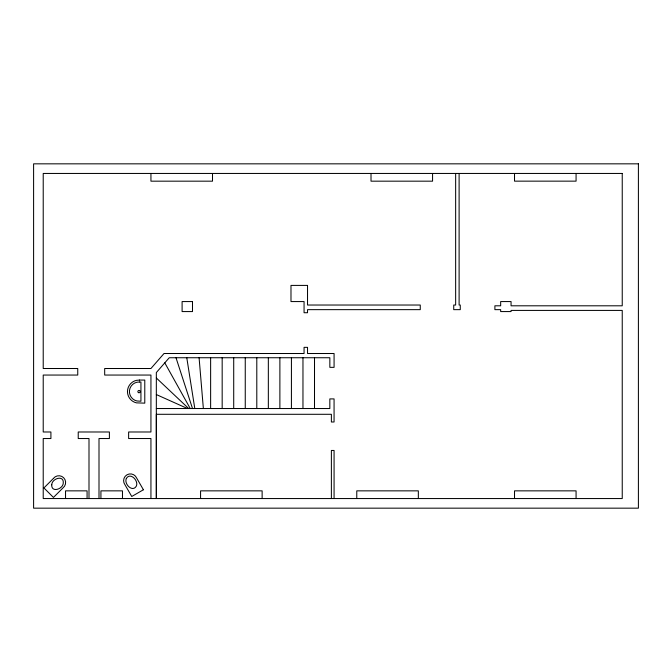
<?xml version="1.0" encoding="UTF-8"?>
<svg xmlns="http://www.w3.org/2000/svg" width="672" height="672" viewBox="0 0 672 672"><rect width="100%" height="100%" fill="white"/><g stroke="black" fill="none" stroke-linecap="round" stroke-linejoin="round"><path stroke-width="1.01" d="M210.63 408.526L210.63 357.739M222.172 408.526L222.172 357.739M233.713 408.526L233.713 357.739M245.255 408.526L245.255 357.739M256.796 408.526L256.796 357.739M268.338 408.526L268.338 357.739M279.88 408.526L279.888 357.739M291.421 408.526L291.43 357.739M302.963 408.526L302.971 357.739M314.504 408.526L314.513 357.739M156.332 408.526L329.834 408.526L329.834 398.908L334.068 398.908L334.068 421.991L331.38 421.991L331.38 414.296L156.332 414.296L156.332 498.548L156.332 372.565L169.26 357.739L329.843 357.739L329.843 367.357L334.076 367.357L334.076 353.506L307.532 353.506L307.532 347.348L304.063 347.348L304.063 353.506L164.027 353.506L150.94 368.508L104.681 368.508L104.681 375.052L150.94 375.052L150.94 431.987L128.629 431.987L128.629 438.53L150.94 438.53L150.94 498.548M156.332 394.556L187.48 408.526M156.332 377.975L188.689 408.526M164.791 362.855L190.243 408.526M176.005 357.739L192.503 408.526M186.782 357.739L194.796 408.526M199.088 357.739L203.364 408.526M576.072 173.452L576.072 181.146L514.517 181.146L514.517 173.452M576.072 498.548L576.072 490.854L514.517 490.854L514.517 498.548M459.11 173.452L459.11 305.029L460.27 305.029L460.27 309.649L453.726 309.649L453.726 305.029L455.65 305.029L455.65 173.452M432.566 173.477L432.566 181.171L371.011 181.171L371.011 173.477M418.337 498.548L418.337 490.854L356.773 490.854L356.773 498.548M334.076 498.548L334.076 450.458L331.38 450.458L331.38 498.548M262.13 498.548L262.13 490.854L200.575 490.854L200.575 498.548M212.503 173.477L212.503 181.171L150.94 181.171L150.94 173.477M122.472 498.548L122.472 490.854L100.926 490.854L100.926 498.548M99.002 498.548L99.002 438.53L109.393 438.53L109.393 431.987L78.229 431.987L78.229 438.53L88.998 438.53L88.998 498.548M87.074 498.548L87.074 490.854L65.537 490.854L65.537 498.548M51.752 484.814C51.148 493.088 63.235 489.124 63.286 482.899C63.899 474.625 51.803 478.59 51.752 484.814M126.336 478.464C123.774 483.916 132.502 492.736 136.324 486.15C138.886 480.698 130.158 471.87 126.336 478.464M53.449 478.405L43.924 487.931L53.449 497.448L62.966 487.931A6.796 6.796 0 0 0 63.647 477.725A6.796 6.796 0 0 0 53.449 478.405M143.413 489.762L131.746 496.49L125.017 484.831A6.796 6.796 0 0 1 127 474.802A6.796 6.796 0 0 1 136.676 478.094L143.413 489.762M139.49 380.066L136.416 380.352A11.55 11.55 0 0 0 136.416 402.856L144.782 403.15L144.782 380.066L139.49 380.066M139.583 381.99L136.853 382.242A9.61 9.61 0 0 0 136.853 400.966L140.935 401.226L140.935 381.99L139.583 381.99M638.4 163.834L33.6 163.834L33.6 508.166L638.4 508.166L638.4 163.834M622.238 173.452L43.218 173.452L43.218 368.508L77.75 368.508L77.75 375.052L43.218 375.052L43.218 431.987L50.912 431.987L50.912 438.53L43.218 438.53L43.218 498.548L622.238 498.548L622.238 310.414L511.056 310.414L511.056 311.573L500.665 311.573L500.665 309.649L494.894 309.649L494.894 305.802L500.665 305.802L500.665 301.568L511.056 301.568L511.056 305.802L622.238 305.802L622.238 173.452M307.532 285.407L290.984 285.407L290.984 301.568L304.063 301.568L304.063 312.724L307.532 312.724L307.532 309.649L420.26 309.649L420.26 305.029L307.532 305.029L307.532 285.407M192.494 301.568L182.104 301.568L182.104 311.573L192.494 311.573L192.494 301.568M138.44 392.608A1.151 1.151 0 0 0 140.171 391.608A1.151 1.151 0 0 0 138.44 390.608A1.151 1.151 0 0 0 138.44 392.608"/></g></svg>
